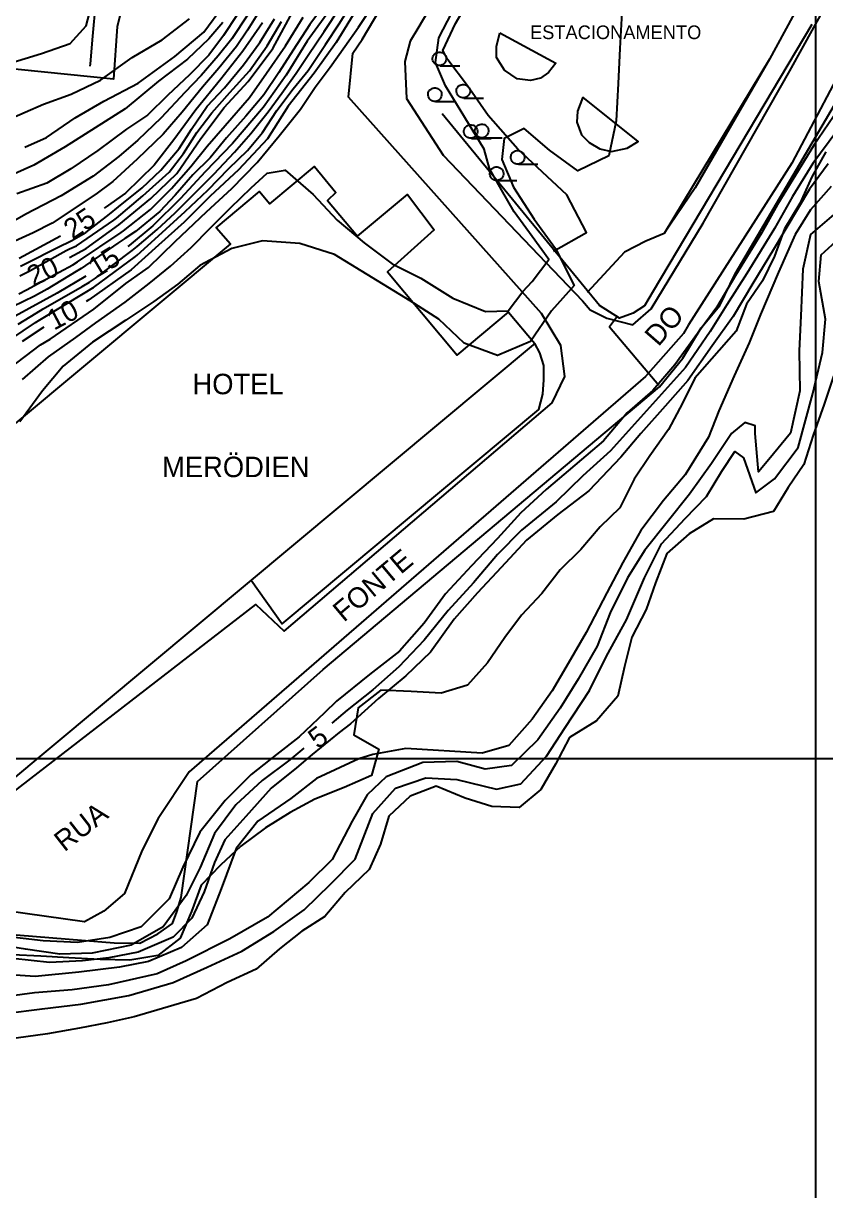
# Model space of a CAD drawing. Extents: x 555347 to 556479, y 8560498 to 8561653.
# Drawn here: x 555683.8 to 555801.5, y 8560936.7 to 8561107.8 of the extents above; entities that cross this region are included whole.
import ezdxf

# ---------------------------------------------------------------- set-up
doc = ezdxf.new("R2010")
doc.units = 0
doc.header["$MEASUREMENT"] = 0
for name, color, linetype in [('10', 24, 'CONTINUOUS'), ('12', 3, 'CONTINUOUS'), ('14', 3, 'CONTINUOUS'), ('30', 2, 'CONTINUOUS'), ('32', 42, 'CONTINUOUS'), ('38', 255, 'CONTINUOUS'), ('40', 255, 'CONTINUOUS'), ('44', 255, 'CONTINUOUS'), ('47', 4, 'CONTINUOUS'), ('5', 1, 'CONTINUOUS'), ('6', 2, 'CONTINUOUS'), ('7', 42, 'CONTINUOUS')]:
    doc.layers.add(name, color=color, linetype=linetype)

# ---------------------------------------------------------------- blocks, each defined once
blk = doc.blocks.new('COD002', base_point=(556385.36, 8561413.63))
at = {"layer": '30'}
blk.add_line((556385.477067, 8561412.624135), (556388.357067, 8561412.624135), dxfattribs=at)
blk.add_lwpolyline([(556384.36, 8561413.73), (556384.4, 8561413.93), (556384.44, 8561414.03), (556384.5, 8561414.13), (556384.56, 8561414.23), (556384.64, 8561414.33), (556384.8, 8561414.45), (556384.92, 8561414.53), (556385.06, 8561414.58), (556385.26, 8561414.63), (556385.46, 8561414.63), (556385.66, 8561414.58), (556385.76, 8561414.55), (556385.92, 8561414.45), (556386.06, 8561414.33), (556386.16, 8561414.23), (556386.22, 8561414.13), (556386.28, 8561414.03), (556386.32, 8561413.93), (556386.36, 8561413.73), (556386.36, 8561413.53), (556386.31, 8561413.33), (556386.26, 8561413.23), (556386.21, 8561413.13), (556386.16, 8561413.03), (556386.06, 8561412.93), (556385.91, 8561412.83), (556385.76, 8561412.73), (556385.66, 8561412.68), (556385.46, 8561412.63), (556385.26, 8561412.63), (556385.06, 8561412.68), (556384.96, 8561412.73), (556384.81, 8561412.83), (556384.66, 8561412.93), (556384.56, 8561413.03), (556384.51, 8561413.13), (556384.46, 8561413.23), (556384.41, 8561413.33), (556384.36, 8561413.53)], close=True, dxfattribs=at)

msp = doc.modelspace()

# ---------------------------------------------------------------- linework, layer by layer
at = {"layer": '10'}
for points in [[(555699.02, 8561112.95, 34.32), (555697.57, 8561107.3, 34.31), (555697.05, 8561099.55, 34.21), (555672.89, 8561102, 34.65), (555676.16, 8561138.42, 34.7), (555697.26, 8561136.77, 34.51), (555699.96, 8561163.59, 33.36), (555718.55, 8561161.59, 33.52), (555715.19, 8561126.08, 34.6), (555714.28, 8561123.09, 34.31)], [(555586.06, 8560996.35, 11.39), (555594.55, 8560986.42, 10.63), (555673.72, 8560974.9, 14.24), (555697.15, 8560972.98, 14.35), (555700.89, 8560972.92, 14.35), (555703.56, 8560974.32, 14.36), (555705.68, 8560975.8, 14.36), (555706.32, 8560977.51, 14.36), (555706.98, 8560979.62, 14.59), (555709.35, 8560996.64, 14.84), (555727.79, 8561013.04, 15.68), (555777.1, 8561054.48, 9.88), (555780.52, 8561058.68, 9.46), (555783.2, 8561063.12, 9.48), (555785.97, 8561066.41, 9.48), (555788.21, 8561071.02, 9.36), (555815.51, 8561117.55, 7.25)], [(555799.46, 8561107.6, 7.81), (555776.21, 8561068.48, 10.27), (555774.9, 8561066.36, 10.27), (555773.24, 8561065.26, 10.27), (555771.26, 8561064.52, 10.24), (555768.32, 8561066.42, 10.18), (555745.25, 8561094.49, 9.63)], [(555770.81, 8561064.64, 10.42), (555769.79, 8561063.25, 11.44), (555777.01, 8561054.73, 10.32)], [(555717.26, 8561026.16, 15.64), (555721.76, 8561019.75, 15.6), (555759.41, 8561051.15, 9.65), (555760.03, 8561053.41, 9.53), (555760.15, 8561055.5, 9.5), (555760.16, 8561057.59, 9.53), (555759.58, 8561059.48, 9.64), (555758.81, 8561060.83, 20.18)]]:
    msp.add_polyline3d(points, dxfattribs=at)
at = {"layer": '12'}
for points in [[(555676.04, 8560990.23, 10.19), (555717.93, 8561022.59, 14.54), (555722.06, 8561018.68, 14.64), (555761.36, 8561052.13, 10.08), (555763.21, 8561055.97, 9.68), (555762.66, 8561060.53, 9.53), (555759.82, 8561065.22, 9.72), (555731.52, 8561096.95, 9.58), (555732.17, 8561103.39, 9.46), (555733.52, 8561105.36, 9.44), (555766.76, 8561161.41, 8.69), (555771.52, 8561165.39, 8.64), (555777.49, 8561167.91, 8.27), (555781.97, 8561167.81, 8.04), (555788.93, 8561166.54, 7.98), (555793.98, 8561161.28, 7.54), (555803.42, 8561150.41, 7.12)], [(555769.78, 8561154.47, 8.45), (555741.69, 8561107.01, 9.35), (555740.54, 8561105.13, 9.36), (555739.78, 8561102.18, 9.47), (555740.04, 8561096.75, 9.67), (555745.37, 8561088.42, 9.67), (555765.81, 8561067.09, 9.84), (555766.94, 8561065.78, 9.9), (555769.41, 8561064.55, 9.98), (555773.2, 8561063.55, 9.64), (555775.87, 8561065.89, 9.69), (555783.53, 8561078.48, 9.02), (555796.25, 8561100.77, 7.88), (555810.57, 8561126.7, 6.81)], [(555761.56, 8561074.34, 7.35), (555766.4, 8561077.12, 7.24), (555763.51, 8561082.61, 7.5), (555756.34, 8561089.33, 7.83), (555751.97, 8561094.25, 8.11), (555748.96, 8561098.6, 8.4), (555746.07, 8561102.39, 9.09), (555745.35, 8561103.77, 9.16), (555747.21, 8561107.71, 8.92), (555772.24, 8561150.2, 8.11)], [(555821.26, 8561130.85, 5.9), (555805.85, 8561104.93, 7.08), (555796.52, 8561087.25, 8.49), (555781.38, 8561063.55, 9.59), (555780.61, 8561062.3, 9.63), (555775.08, 8561055.97, 9.72), (555708.13, 8560998.06, 14.55), (555703.62, 8560991.23, 13.41), (555701.27, 8560986.57, 12.58), (555698.64, 8560980.24, 11.06), (555695.65, 8560977.61, 10.41), (555692.78, 8560976.07, 10.31), (555675.7, 8560978.44, 10.09), (555676.04, 8560990.23, 10.19)], [(555803.95, 8561128.8, 7.16), (555804.5, 8561128.13, 0), (555802.23, 8561123.06, 0), (555800.27, 8561115.51, 0), (555793.24, 8561102.5, 0), (555782.34, 8561083.64, 0), (555777.78, 8561076.97, 0), (555775.09, 8561075.81, 0), (555771.97, 8561074.22, 0), (555766.49, 8561068.3, 0)], [(555802.23, 8561123.06, 0), (555800.27, 8561115.51, 0), (555793.24, 8561102.5, 0), (555777.78, 8561076.97, 0), (555775.09, 8561075.81, 0), (555771.97, 8561074.22, 0), (555766.49, 8561068.3, 0)]]:
    msp.add_polyline3d(points, dxfattribs=at)
for points in [[(555753.69, 8561106.37, 8.22), (555761.93, 8561101.93, 8.22), (555760.84, 8561100.54, 0), (555759.68, 8561099.73, 8.22), (555758.18, 8561099.39, 0), (555756.22, 8561099.62, 8.21), (555754.37, 8561100.89, 0), (555753.21, 8561102.74, 8.17), (555753.21, 8561104.35, 0)], [(555765.88, 8561096.93, 7.91), (555765.11, 8561094.88, 0), (555765, 8561093.26, 7.88), (555765.69, 8561091.42, 0), (555766.81, 8561090.3, 7.91), (555768.35, 8561089.34, 0), (555770.08, 8561088.99, 7.93), (555772.39, 8561089.45, 0), (555774, 8561090.41, 7.93)]]:
    msp.add_polyline3d(points, close=True, dxfattribs=at)
at = {"layer": '14'}
msp.add_polyline3d([(555696.9, 8561127.37, 31.02), (555696.34, 8561123.36, 31.13), (555695.47, 8561119.37, 32.17), (555694.84, 8561115.02, 32.51), (555694.41, 8561110.66, 32.57), (555693.95, 8561105.85, 32.61), (555693.63, 8561101.83, 32.65), (555693.56, 8561101.48, 32.65)], dxfattribs=at)
at = {"layer": '32'}
msp.add_polyline3d([(555801.49, 8561088.9, 2.61), (555799.45, 8561085.27, 2.57), (555797.69, 8561081.33, 2.57), (555795.45, 8561077.61, 2.68), (555793.99, 8561073.65, 3.3), (555792.2, 8561070.01, 3.6), (555789.87, 8561066.6, 3.6), (555788.36, 8561062.64, 3.6), (555782.3, 8561055.74, 3.6), (555780.51, 8561052.1, 3.6), (555778.41, 8561048.23, 3.6), (555775.7, 8561044.38, 3.6), (555773.42, 8561040.92, 3.6), (555771.3, 8561036.75, 3.6), (555768.41, 8561033.96, 3.6), (555765.59, 8561030.63, 3.6), (555762.53, 8561027.65, 3.6), (555759.85, 8561024.21, 3.6), (555756.89, 8561021.03, 3.6), (555754.42, 8561017.72, 3.6), (555751.87, 8561014.02, 3.6), (555748.96, 8561010.74, 3.6), (555745.1, 8561009.56, 3.6), (555740.68, 8561009.8, 3.6), (555736.25, 8561010.04, 3.6), (555732.92, 8561007.43, 3.6), (555732.31, 8561003.47, 3.6), (555735.98, 8561001.38, 3.6), (555734.88, 8560997.5, 3.6), (555730.89, 8560995.77, 3.6), (555726.56, 8560994.06, 3.6), (555722.97, 8560992.11, 3.6), (555719.35, 8560989.82, 3.6), (555715.72, 8560987.17, 3.6), (555712.72, 8560984.35, 3.6), (555709.92, 8560981.46, 3.6), (555708.47, 8560977.6, 3.6), (555706.81, 8560973.65, 3.6), (555703.53, 8560971.14, 3.6), (555699.46, 8560970.46, 3.6), (555695.12, 8560970.55, 3.6), (555690.5, 8560970.8, 3.6), (555686.42, 8560971.02, 3.6), (555682.24, 8560971.24, 3.6)], dxfattribs=at)
at = {"layer": '44'}
for points in [[(555800, 8561650.99), (555800, 8560499)], [(555347.52, 8561000), (556477.1, 8561000)]]:
    msp.add_lwpolyline(points, dxfattribs=at)
at = {"layer": '47'}
msp.add_lwpolyline([(555802.64, 8561056.05), (555801.27, 8561051.94), (555799.63, 8561047.39), (555798.3, 8561043.07), (555795.98, 8561039.71), (555793.84, 8561036.19), (555789.49, 8561035.08), (555785.01, 8561035.12), (555781.45, 8561032.92), (555778.2, 8561030.06), (555776.53, 8561025.76), (555775.17, 8561021.85), (555773.05, 8561017.77), (555771.97, 8561013.49), (555770.99, 8561009.16), (555767.86, 8561005.54), (555763.93, 8561003.06), (555761.88, 8560999.19), (555759.73, 8560995.46), (555756.55, 8560992.84), (555752.52, 8560992.96), (555748.64, 8560994.17), (555744.35, 8560995.95), (555740.53, 8560994.46), (555737.43, 8560991.54), (555736.21, 8560987.47), (555734.56, 8560983.72), (555731.04, 8560980.37), (555728.06, 8560976.84), (555724.65, 8560974.68), (555721.37, 8560972.12), (555717.97, 8560969.11), (555713.72, 8560967.15), (555709.21, 8560964.85), (555700.09, 8560962.16), (555696.1, 8560961.28), (555692.07, 8560960.5), (555687.39, 8560959.66), (555682.77, 8560959.01)], dxfattribs=at)
at = {"layer": '5'}
for points in [[(555684.04, 8561089.6, 30), (555687.25, 8561091.04, 30), (555691.42, 8561093.9, 30), (555695.61, 8561096.35, 30), (555700.69, 8561098.99, 30), (555706.03, 8561102.89, 30), (555710.31, 8561106.47, 30), (555713.2, 8561110.36, 30)], [(555732.99, 8561110.29, 10), (555729.68, 8561104.94, 10), (555726.47, 8561100.43, 10), (555722.68, 8561095.63, 10), (555719.65, 8561090.82, 10), (555715.39, 8561086.26, 10), (555711.24, 8561082.43, 10), (555707.42, 8561078.63, 10), (555703.67, 8561075.25, 10), (555699.62, 8561071.63, 10), (555693.44, 8561067.24, 10), (555693.03, 8561066.96, 10)], [(555690.6, 8561073.44, 20), (555693.03, 8561074.73, 20), (555697.81, 8561078.22, 20), (555702.53, 8561082.08, 20), (555706.35, 8561085.75, 20), (555709.86, 8561090.87, 20), (555713.3, 8561095.42, 20), (555716.82, 8561099.23, 20), (555720.4, 8561104.07, 20), (555723.32, 8561109.37, 20)], [(555729.11, 8561110.19, 15), (555725.47, 8561105.13, 15), (555722.39, 8561100.17, 15), (555719.07, 8561095.47, 15), (555714.49, 8561090.13, 15), (555710.48, 8561085.99, 15), (555706.89, 8561082.1, 15), (555702.81, 8561078.07, 15), (555699.36, 8561075.2, 15), (555699.17, 8561075.03, 15)], [(555718.92, 8561107.84, 25), (555716, 8561103.65, 25), (555712.79, 8561099.59, 25), (555709.11, 8561095.06, 25), (555705.9, 8561090.68, 25), (555703.03, 8561086.95, 25), (555698.82, 8561082.86, 25), (555695.84, 8561080.76, 25), (555695.67, 8561080.64, 25)], [(555803.12, 8561091.94, 5), (555799.6, 8561087.2, 5), (555796.64, 8561082.36, 5), (555794, 8561077.69, 5), (555789.93, 8561071.11, 5), (555787, 8561066.51, 5), (555784.55, 8561062.6, 5), (555780.93, 8561057.31, 5), (555769.91, 8561045.1, 5), (555765.87, 8561041.41, 5), (555761.97, 8561037.62, 5), (555756.88, 8561033.48, 5), (555753.37, 8561029.89, 5), (555749.86, 8561025.75, 5), (555746.12, 8561021.67, 5), (555742.62, 8561017.33, 5), (555738.9, 8561013.45, 5), (555735.07, 8561010.09, 5), (555731.3, 8561007.08, 5), (555729.08, 8561005.2, 5)], [(555689.29, 8561076.55, 25), (555683.21, 8561073.27, 25)], [(555693, 8561070.72, 15), (555688.77, 8561068.19, 15), (555682.63, 8561064.85, 15)], [(555686.84, 8561063.2, 10), (555683.68, 8561061.11, 10)], [(555724.96, 8561001.53, 5), (555722.89, 8560999.8, 5), (555718.86, 8560996.76, 5), (555714.98, 8560993.21, 5), (555711.87, 8560989.03, 5), (555709.75, 8560984.01, 5), (555707.73, 8560979.91, 5), (555704.32, 8560975.32, 5), (555699.64, 8560972.64, 5), (555693.9, 8560971.47, 5), (555689.2, 8560971.34, 5), (555684.14, 8560972.06, 5), (555679.16, 8560972.85, 5)]]:
    msp.add_polyline3d(points, dxfattribs=at)
at = {"layer": '6'}
for points in [[(555717.19, 8561112.06, 28), (555713.2, 8561105.98, 28), (555711.01, 8561103.09, 28), (555708.22, 8561100.19, 28), (555705.03, 8561097.2, 28), (555702.04, 8561094.31, 28), (555698.95, 8561092.22, 28), (555694.76, 8561089.13, 28), (555690.78, 8561086.44, 28), (555687.29, 8561084.35, 28), (555682.9, 8561082.75, 28)], [(555681.68, 8561101.87, 32), (555686.49, 8561103.32, 32), (555690.71, 8561104.78, 32), (555693.04, 8561107.4, 32), (555694.06, 8561111.33, 32)], [(555681.84, 8561057.22, 9), (555686.34, 8561060.64, 9), (555687.76, 8561061.44, 9), (555694.16, 8561065.88, 9), (555698.86, 8561069.64, 9), (555702.19, 8561071.99, 9), (555706.1, 8561075.8, 9), (555710.7, 8561080.11, 9), (555714.42, 8561083.53, 9), (555718.13, 8561087.35, 9), (555721.36, 8561091.26, 9), (555724.49, 8561095.17, 9), (555726.64, 8561098.4, 9), (555728.8, 8561101.33, 9), (555730.99, 8561104.36, 9), (555732.96, 8561107.19, 9), (555735.56, 8561111.1, 9)], [(555682.02, 8561061.47, 11), (555685.59, 8561063.89, 11), (555686.24, 8561064.28, 11), (555692.88, 8561068.28, 11), (555694, 8561069, 11), (555694.1, 8561069.04, 11), (555700.28, 8561073.6, 11), (555700.5, 8561073.76, 11), (555703.65, 8561076.6, 11), (555707.54, 8561080.17, 11), (555710.9, 8561083.32, 11), (555713.95, 8561086.47, 11), (555716.68, 8561089.1, 11), (555718.88, 8561091.73, 11), (555720.98, 8561094.98, 11), (555723.4, 8561098.13, 11), (555725.61, 8561100.86, 11), (555728.13, 8561104.64, 11), (555730.12, 8561107.69, 11), (555732.43, 8561111.37, 11)], [(555728.55, 8561111.26, 16), (555725.82, 8561107.59, 16), (555723.4, 8561103.8, 16), (555721.3, 8561100.55, 16), (555719.09, 8561097.29, 16), (555716.47, 8561094.14, 16), (555713.63, 8561090.99, 16), (555711.22, 8561088.05, 16), (555708.7, 8561085.53, 16), (555706.07, 8561082.59, 16), (555703.86, 8561080.17, 16), (555700.29, 8561077.23, 16), (555698.72, 8561076.24, 16), (555697.67, 8561075.55, 16), (555692.32, 8561071.84, 16), (555691.56, 8561071.36, 16), (555687.32, 8561068.8, 16), (555685.48, 8561067.78, 16), (555682.23, 8561066.2, 16)], [(555683.7, 8561055.55, 8), (555687.51, 8561058.88, 8), (555691.53, 8561061.72, 8), (555694.46, 8561063.87, 8), (555698.76, 8561066.9, 8), (555702.29, 8561069.64, 8), (555705.42, 8561072.18, 8), (555708.45, 8561074.92, 8), (555711.29, 8561077.76, 8), (555714.22, 8561080.69, 8), (555717.25, 8561083.63, 8), (555719.6, 8561085.78, 8), (555722.21, 8561086.21, 8), (555726.32, 8561082.68, 8), (555729.87, 8561078.92, 8), (555733.79, 8561075.6, 8), (555737.9, 8561072.51, 8), (555742.1, 8561070.42, 8), (555746.79, 8561067.49, 8), (555751.59, 8561065.53, 8), (555754.91, 8561065.63, 8), (555757.07, 8561068.47, 8), (555758.43, 8561069.93, 8), (555760.88, 8561073.16, 8), (555758.43, 8561076.49, 8), (555755.79, 8561080.11, 8), (555753.94, 8561083.33, 8), (555752.17, 8561086.47, 8), (555751.39, 8561089.3, 8), (555745.72, 8561098.59, 8), (555744.25, 8561102.02, 8), (555744.74, 8561105.64, 8), (555747.28, 8561110.53, 8)], [(555716.69, 8561108.97, 27), (555714.4, 8561105.48, 27), (555712.4, 8561102.99, 27), (555709.91, 8561100.09, 27), (555707.52, 8561097.6, 27), (555704.03, 8561093.92, 27), (555700.64, 8561090.63, 27), (555697.85, 8561088.23, 27), (555694.06, 8561085.34, 27), (555689.38, 8561082.45, 27), (555684.2, 8561079.76, 27), (555678.52, 8561076.57, 27)], [(555718.88, 8561110.26, 26), (555716.69, 8561106.77, 26), (555715.09, 8561104.38, 26), (555712.5, 8561101.19, 26), (555710.11, 8561098.4, 26), (555707.12, 8561094.71, 26), (555704.33, 8561091.52, 26), (555700.54, 8561087.84, 26), (555696.96, 8561084.55, 26), (555694.48, 8561082.72, 26), (555688.04, 8561078.48, 26), (555685.29, 8561077.07, 26), (555679.31, 8561074.38, 26)], [(555683.07, 8561063.68, 13), (555685.72, 8561065.28, 13), (555686.74, 8561065.89, 13), (555692.44, 8561069.16, 13), (555693.52, 8561069.84, 13), (555694.41, 8561070.4, 13), (555699.8, 8561074.44, 13), (555700.5, 8561075.02, 13), (555703.44, 8561077.54, 13), (555706.07, 8561079.96, 13), (555709.33, 8561083.22, 13), (555711.74, 8561085.63, 13), (555714.79, 8561088.89, 13), (555717.2, 8561091.62, 13), (555719.72, 8561094.77, 13), (555721.72, 8561097.5, 13), (555723.82, 8561100.44, 13), (555725.61, 8561103.07, 13), (555727.92, 8561106.54, 13), (555730.23, 8561110, 13)], [(555683.17, 8561068.09, 18), (555684.28, 8561068.68, 18), (555687.06, 8561070.19, 18), (555691.08, 8561072.36, 18), (555691.76, 8561072.8, 18), (555698.2, 8561077.12, 18), (555698.51, 8561077.33, 18), (555702.5, 8561080.49, 18), (555705.54, 8561083.53, 18), (555708.38, 8561086.79, 18), (555710.8, 8561089.73, 18), (555713.42, 8561092.78, 18), (555716.99, 8561096.87, 18), (555719.51, 8561100.44, 18), (555722.25, 8561104.43, 18), (555724.87, 8561108.64, 18)], [(555771.58, 8561109.33, 7), (555771.3, 8561104.05, 7), (555771.03, 8561098.91, 7), (555770.77, 8561093.48, 7), (555769.68, 8561088.32, 7), (555765.12, 8561086.15, 7), (555761, 8561089.14, 7), (555757.26, 8561092.33, 7), (555754.33, 8561090.87, 7), (555754.01, 8561087.8, 7), (555755.7, 8561083.73, 7), (555758.73, 8561079.03, 7), (555761.86, 8561074.73, 7), (555764.6, 8561069.35, 7), (555761.27, 8561065.63, 7), (555758.18, 8561061.1, 7), (555753.36, 8561059.05, 7), (555748.48, 8561060.87, 7), (555744.77, 8561064.41, 7), (555740.54, 8561067.1, 7), (555729.45, 8561073.87, 7), (555724.39, 8561075.46, 7), (555718.89, 8561075.86, 7), (555714.42, 8561074.73, 7), (555709.72, 8561072.28, 7), (555706.49, 8561069.54, 7), (555702.97, 8561067, 7), (555698.86, 8561064.26, 7), (555693.97, 8561061.03, 7), (555689.67, 8561057.51, 7), (555686.63, 8561053.89, 7), (555683.33, 8561049.36, 7)], [(555713.1, 8561107.87, 29), (555711.01, 8561105.48, 29), (555707.92, 8561102.49, 29), (555703.63, 8561099.3, 29), (555698.75, 8561095.21, 29), (555694.36, 8561092.42, 29), (555689.98, 8561089.63, 29), (555685.39, 8561086.94, 29), (555673.43, 8561081.66, 29)], [(555681.39, 8561093.56, 31), (555686.78, 8561095.89, 31), (555690.86, 8561097.35, 31), (555695.15, 8561099.4, 31), (555699.79, 8561102.76, 31), (555704.18, 8561105.33, 31), (555708.21, 8561108.39, 31)], [(555683.32, 8561070.76, 21), (555684.59, 8561071.4, 21), (555690.12, 8561074.44, 21), (555690.6, 8561074.68, 21), (555691.63, 8561075.16, 21), (555697.08, 8561078.92, 21), (555697.51, 8561079.21, 21), (555701.37, 8561082.48, 21), (555705.22, 8561085.95, 21), (555707.34, 8561088.65, 21), (555709.27, 8561091.74, 21), (555711.49, 8561094.63, 21), (555714.09, 8561097.62, 21), (555716.98, 8561100.8, 21), (555719.59, 8561104.46, 21), (555721.71, 8561108.03, 21)], [(555683.43, 8561072.17, 23), (555689.72, 8561075.32, 23), (555690.04, 8561075.48, 23), (555690.95, 8561075.93, 23), (555692.98, 8561077.08, 23), (555696.48, 8561079.8, 23), (555697.8, 8561080.84, 23), (555701.27, 8561083.64, 23), (555703.97, 8561086.24, 23), (555706.67, 8561089.42, 23), (555708.5, 8561092.22, 23), (555710.81, 8561095.59, 23), (555713.32, 8561098.29, 23), (555716.12, 8561101.67, 23), (555718.53, 8561104.95, 23), (555720.65, 8561108.42, 23)], [(555802.65, 8561094.1, 6), (555799.72, 8561089.79, 6), (555797.07, 8561085.49, 6), (555794.43, 8561081.18, 6), (555792.09, 8561076.98, 6), (555788.27, 8561070.81, 6), (555785.5, 8561066.16, 6), (555782.69, 8561062.3, 6), (555779.37, 8561057.71, 6), (555776.14, 8561053.93, 6), (555772.35, 8561050.65, 6), (555768.89, 8561046.56, 6), (555760.49, 8561039.41, 6), (555756.77, 8561035.99, 6), (555753.35, 8561032.27, 6), (555749.53, 8561028.26, 6), (555745.72, 8561024.15, 6), (555742.59, 8561019.85, 6), (555738.97, 8561015.74, 6), (555734.57, 8561012.32, 6), (555729.77, 8561008.4, 6), (555728, 8561006.68, 6), (555724.28, 8561003.2, 6), (555720.97, 8561000.58, 6), (555717.25, 8560997.64, 6), (555713.44, 8560993.83, 6), (555709.72, 8560989.23, 6), (555707.23, 8560984.07, 6), (555705.19, 8560979.45, 6), (555701.11, 8560975.34, 6), (555696.51, 8560973.78, 6), (555691.76, 8560973.02, 6), (555686.73, 8560973.28, 6), (555680.86, 8560973.97, 6)], [(555801.87, 8561087.18, 4), (555799.1, 8561083.45, 4), (555793.85, 8561074.6, 4), (555790.81, 8561069.62, 4), (555787.91, 8561064.79, 4), (555784.86, 8561060.5, 4), (555781.27, 8561055.39, 4), (555777.95, 8561051.65, 4), (555774.36, 8561047.64, 4), (555771.46, 8561044.19, 4), (555766.76, 8561039.21, 4), (555762.19, 8561035.76, 4), (555757.63, 8561032.02, 4), (555753.9, 8561028.01, 4), (555750.44, 8561024.28, 4), (555746.99, 8561020.41, 4), (555743.53, 8561015.57, 4), (555739.94, 8561012.12, 4), (555735.93, 8561008.8, 4), (555731.78, 8561005.07, 4), (555730.16, 8561003.8, 4), (555726.2, 8561000.6, 4), (555723.88, 8560998.63, 4), (555720.17, 8560995.67, 4), (555716.44, 8560991.52, 4), (555713.4, 8560988.06, 4), (555711.87, 8560984.75, 4), (555710.35, 8560980.46, 4), (555708.56, 8560976.59, 4), (555705.79, 8560973.83, 4), (555700.68, 8560971.61, 4), (555696.39, 8560970.78, 4), (555692.52, 8560970.37, 4), (555687.68, 8560970.09, 4), (555682.27, 8560970.69, 4)], [(555802.28, 8561083.86, 3), (555799.24, 8561080.41, 3), (555797.03, 8561076.81, 3), (555794.54, 8561071.28, 3), (555791.91, 8561065.06, 3), (555790.26, 8561060.92, 3), (555788.04, 8561056.08, 3), (555785.83, 8561050.96, 3), (555784.31, 8561047.09, 3), (555780.86, 8561041.56, 3), (555777.68, 8561037.83, 3), (555774.36, 8561033.41, 3), (555771.73, 8561028.71, 3), (555769.38, 8561024.28, 3), (555766.34, 8561018.48, 3), (555763.71, 8561013.91, 3), (555761.36, 8561009.91, 3), (555758.46, 8561005.76, 3), (555755, 8561001.89, 3), (555751.13, 8561000.78, 3), (555739.94, 8561001.47, 3), (555735.1, 8561000.6, 3), (555733.02, 8560999.95, 3), (555726.8, 8560997.05, 3), (555723.07, 8560994.15, 3), (555718.23, 8560990.83, 3), (555715.05, 8560986.82, 3), (555712.84, 8560980.88, 3), (555710.77, 8560975.62, 3), (555707.04, 8560972.3, 3), (555702.2, 8560970.23, 3), (555697.91, 8560969.4, 3), (555691.97, 8560968.71, 3), (555685.58, 8560968.07, 3), (555680.4, 8560968.38, 3)], [(555802.7, 8561079.72, 2), (555799.24, 8561076.81, 2), (555798.13, 8561071.73, 2), (555797.83, 8561064.88, 2), (555797.61, 8561059.77, 2), (555797.7, 8561053.87, 2), (555796.32, 8561047.69, 2), (555793.17, 8561043.81, 2), (555791.63, 8561042.04, 2), (555791.13, 8561047.64, 2), (555791.16, 8561048.78, 2), (555789.64, 8561049.24, 2), (555787.65, 8561047.64, 2), (555784.72, 8561043.22, 2), (555781.52, 8561038.76, 2), (555774.97, 8561030.55, 2), (555772.42, 8561026.49, 2), (555769.89, 8561021.34, 2), (555767.96, 8561016.47, 2), (555765.18, 8561011.62, 2), (555762.53, 8561007.36, 2), (555759.29, 8561002.72, 2), (555755.42, 8560998.98, 2), (555751.55, 8560998.43, 2), (555747.4, 8560999.54, 2), (555742.43, 8560999.4, 2), (555737.03, 8560997.33, 2), (555734.27, 8560994.7, 2), (555732.06, 8560990.83, 2), (555729.12, 8560985.19, 2), (555725.7, 8560981.84, 2), (555719.62, 8560976.73, 2), (555714.09, 8560973.55, 2), (555707.73, 8560970.37, 2), (555703.44, 8560968.43, 2), (555696.31, 8560966.84, 2), (555691, 8560966.08, 2), (555685.47, 8560965.67, 2), (555679.25, 8560964.84, 2)], [(555681.19, 8560962.63, 1), (555686.58, 8560963.32, 1), (555692.24, 8560964.01, 1), (555699.29, 8560965.25, 1), (555705.79, 8560967.19, 1), (555710.77, 8560969.4, 1), (555715.88, 8560971.75, 1), (555720.58, 8560974.65, 1), (555725.01, 8560977.83, 1), (555728.88, 8560981.57, 1), (555732.47, 8560985.27, 1), (555735.1, 8560991.93, 1), (555738.42, 8560995.67, 1), (555742.84, 8560997.19, 1), (555747.4, 8560996.91, 1), (555753.21, 8560995.53, 1), (555756.76, 8560996.29, 1), (555760.54, 8561000.34, 1), (555763.29, 8561004.54, 1), (555766.87, 8561009.98, 1), (555769.35, 8561015, 1), (555772.26, 8561020.35, 1), (555774.91, 8561026.49, 1), (555777.4, 8561031.47, 1), (555780.86, 8561035.2, 1), (555784.03, 8561038.38, 1), (555786.25, 8561042.11, 1), (555788.18, 8561045.02, 1), (555789.43, 8561044.05, 1), (555791.22, 8561038.94, 1), (555793.99, 8561041.01, 1), (555797.44, 8561045.57, 1), (555799.6, 8561053.52, 1), (555801.04, 8561059.53, 1), (555801.45, 8561064.37, 1), (555800.49, 8561069.9, 1), (555800.8, 8561073.84, 1), (555803.53, 8561076.26, 1)]]:
    msp.add_polyline3d(points, dxfattribs=at)
at = {"layer": '7'}
msp.add_polyline3d([(555758.89, 8561060.9, 20.18), (555680.93, 8560995.84, 20.22), (555668.23, 8560996.43, 20.31), (555669.79, 8561015.84, 96.9), (555682.28, 8561027.52, 20.27), (555671.74, 8561040.01, 19.96), (555714.21, 8561075.38, 15.11), (555712.13, 8561077.79, 14.45), (555718.46, 8561083.11, 14.1), (555719.96, 8561081.31, 14.14), (555726.53, 8561086.78, 14.12), (555729.67, 8561082.94, 14.16), (555728.45, 8561081.79, 18.04), (555732.85, 8561076.58, 17.72), (555740.17, 8561082.68, 19.55), (555744.06, 8561077.48, 20.08), (555737.24, 8561071.33, 20.3), (555747.44, 8561059.11, 19.87), (555754.99, 8561065.41, 19.9), (555758.81, 8561060.83, 20.18)], close=True, dxfattribs=at)

# ---------------------------------------------------------------- block references
at = {"layer": '30'}
for p in [(555744.85, 8561102.55), (555744.85, 8561102.55), (555748.33, 8561097.81), (555748.33, 8561097.81), (555744.17, 8561097.3), (555744.17, 8561097.3), (555749.42, 8561091.9), (555749.42, 8561091.9), (555751.05, 8561091.99), (555751.05, 8561091.99), (555756.3, 8561088.11), (555756.3, 8561088.11), (555753.22, 8561085.71), (555753.22, 8561085.71)]:
    msp.add_blockref('COD002', p, dxfattribs=at)

# ---------------------------------------------------------------- texts
at = {"layer": '12'}
msp.add_text('ESTACIONAMENTO', height=2, dxfattribs=at).set_placement((555758.13, 8561105.44))
at = {"layer": '38'}
for s, rotation, p in [('DO', 49, (555776.95, 8561060.26)), ('FONTE', 40, (555730.82, 8561019.89)), ('RUA', 38, (555689.85, 8560986.23))]:
    msp.add_text(s, height=3, rotation=rotation, dxfattribs=at).set_placement(p)
at = {"layer": '40'}
for s, p in [('HOTEL', (555708.63, 8561053.39)), ('MERÖDIEN', (555704.17, 8561041.24))]:
    msp.add_text(s, height=3, dxfattribs=at).set_placement(p)
at = {"layer": '5'}
for s, rotation, p in [('25', 34, (555691.05, 8561075.96)), ('15', 31, (555694.5, 8561070.35)), ('20', 25, (555685.26, 8561069.12)), ('10', 28, (555688.31, 8561062.68)), ('5', 37, (555727.03, 8561001.28))]:
    msp.add_text(s, height=3, rotation=rotation, dxfattribs=at).set_placement(p)

doc.saveas('drawing.dxf')
